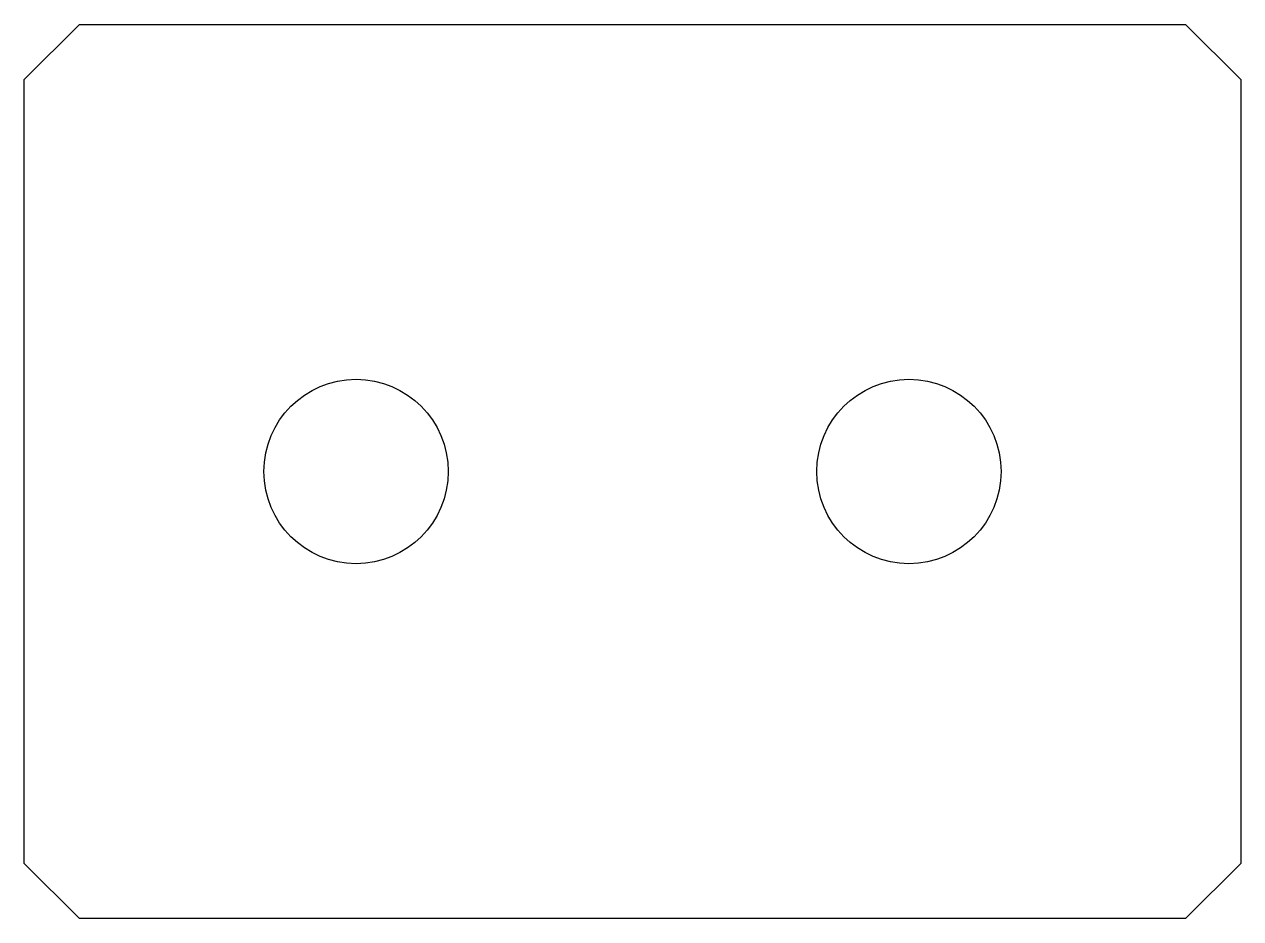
# Model space of a CAD drawing. Extents: x 0 to 660, y 0 to 485.
import ezdxf

# ---------------------------------------------------------------- set-up
doc = ezdxf.new("R2010")
doc.units = 0
doc.layers.get('0').update_dxf_attribs({"color": 2, "linetype": 'CONTINUOUS'})

msp = doc.modelspace()

# ---------------------------------------------------------------- linework, layer by layer
at = {"color": 2, "linetype": 'CONTINUOUS'}
msp.add_lwpolyline([(0, 30), (0, 455), (30, 485), (630, 485), (660, 455), (660, 30), (630, 0), (30, 0)], close=True, dxfattribs=at)
for points in [[(130, 242.5, -1), (230, 242.5, -1)], [(430, 242.5, -1), (530, 242.5, -1)]]:
    msp.add_lwpolyline(points, format="xyb", close=True, dxfattribs=at)

doc.saveas('drawing.dxf')
